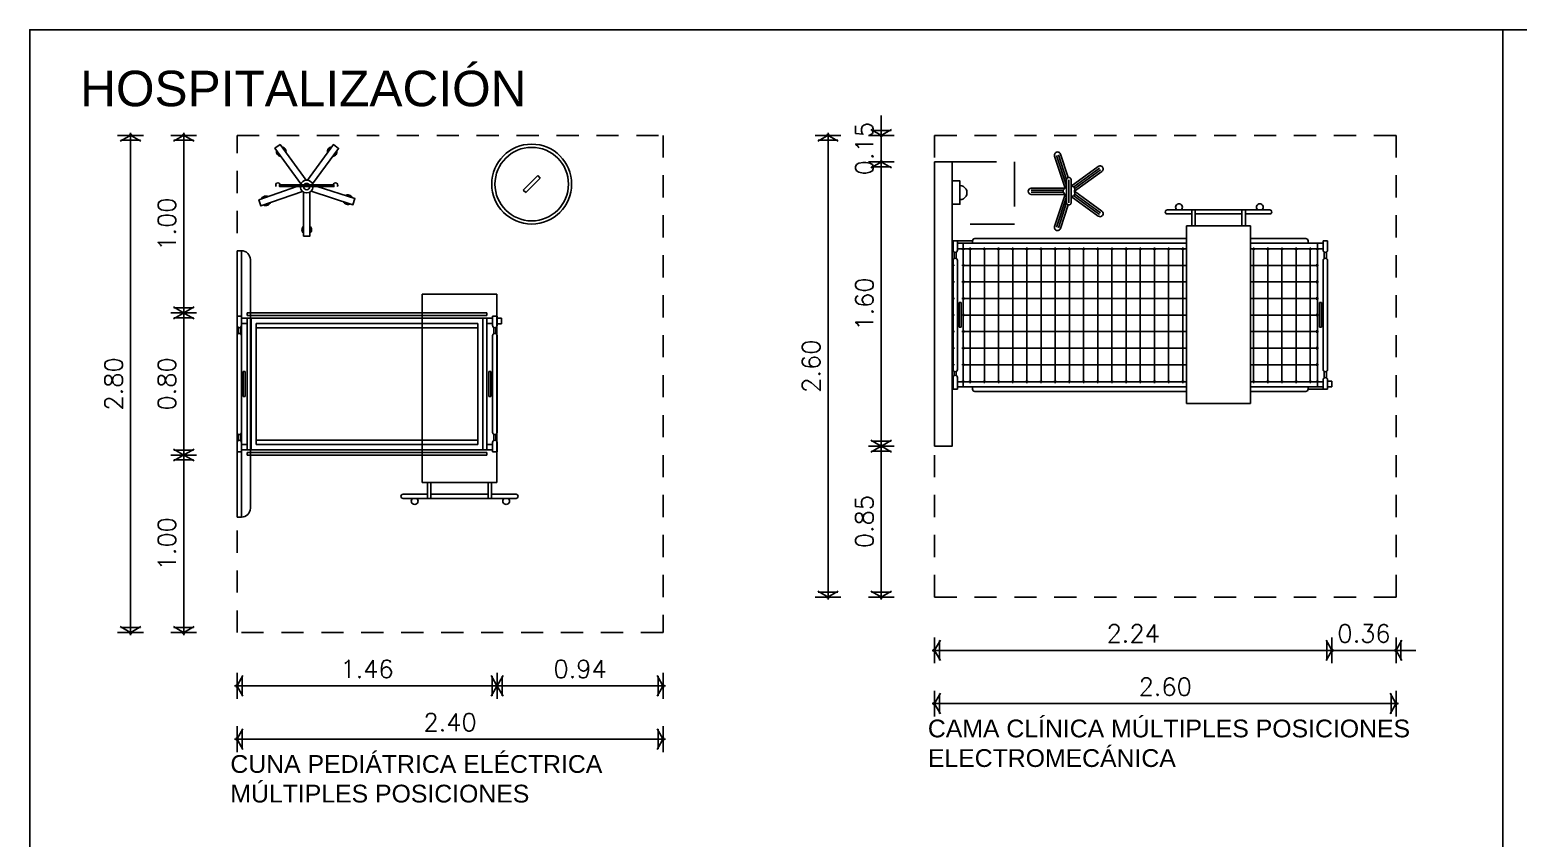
# Model space of a CAD drawing. Header units: millimetres. Extents: x 0 to 53.7, y -32.2 to -5.1.
# Drawn here: x 0 to 8.39, y -23.46 to -18.91 of the extents above; entities that cross this region are included whole.
import ezdxf

# ---------------------------------------------------------------- set-up
doc = ezdxf.new("R2010")
doc.units = ezdxf.units.MM
doc.header["$MEASUREMENT"] = 0
doc.linetypes.add('DASHED2', pattern=[0.375, 0.25, -0.125])
doc.linetypes.add('HIDDEN2', pattern=[0.1875, 0.125, -0.0625])
for name, color, linetype in [('Cot', 8, 'Continuous'), ('Mob', 8, 'Continuous'), ('Proy', 9, 'HIDDEN2'), ('Tex', 2, 'Continuous')]:
    doc.layers.add(name, color=color, linetype=linetype)
doc.styles.add('ARIAL', font='arial.ttf')
doc.styles.add('ROMANS', font='romans.shx')
doc.dimstyles.new('PAÑO', dxfattribs={"dimscale": 0.5, "dimtxt": 0.2, "dimasz": 0.1, "dimexe": 0.18, "dimexo": 0.0625, "dimgap": 0.09, "dimtad": 1, "dimzin": 0, "dimdsep": 46, "dimtxsty": 'ROMANS', "dimblk1": 'COTP', "dimblk2": 'COTP', "dimsah": 1, "dimcen": 0.09, "dimse1": 1, "dimse2": 1, "dimclrd": 256, "dimclrt": 2, "dimaunit": 1, "dimadec": 0, "dimazin": 0, "dimtfac": 1, "dimtix": 1, "dimtmove": 2, "dimatfit": 0, "dimldrblk": 'COTP', "dimfxl": 0.18, "dimtolj": 1, "dimtzin": 0, "dimarcsym": 0})

# ---------------------------------------------------------------- blocks, each defined once
blk = doc.blocks.new('11160260')
blk.add_lwpolyline([(-0.0656, 0), (-0.0656, -0.0434), (0.0656, -0.0434), (0.0656, 0)], close=True)
blk.add_arc((0, -0.0434), 0.0395, 180, 0)
blk = doc.blocks.new('cama hosp jul 2')
at = {"linetype": 'Continuous'}
for p, q in [((-0.4292, 2.1042), (-0.4292, 2.2142)), ((-0.4292, 2.2142), (-0.3762, 2.2142)), ((-0.4292, 2.1892), (-0.3762, 2.1892)), ((-0.4167, 2.2142), (-0.4167, 2.2392)), ((-0.4167, 2.2392), (-0.3847, 2.2392)), ((-0.4167, 1.7802), (-0.4167, 2.1892)), ((-0.3878, 1.7802), (-0.3878, 2.1892)), ((-0.3847, 2.2142), (-0.3847, 2.2392)), ((-0.3654, 2.2079), (-0.33, 2.2079)), ((-0.3654, 2.1954), (-0.33, 2.1954)), ((-0.3192, 2.2142), (0.2958, 2.2142)), ((-0.3192, 2.1892), (0.2958, 2.1892)), ((0.3066, 2.2079), (0.342, 2.2079)), ((0.3066, 2.1954), (0.342, 2.1954)), ((0.3528, 2.2142), (0.4058, 2.2142)), ((0.3528, 2.1892), (0.4058, 2.1892)), ((0.3613, 1.7802), (0.3613, 2.1892)), ((0.3933, 1.7802), (0.3933, 2.1892)), ((0.4058, 2.1892), (0.4058, 2.2142)), ((-0.4292, 2.1042), (-0.4167, 2.1042)), ((-0.4167, 2.1572), (0.3933, 2.1572)), ((-0.391, 2.1539), (-0.391, 2.1604)), ((-0.391, 2.1604), (-0.3816, 2.1604)), ((-0.391, 2.1539), (-0.3816, 2.1539)), ((-0.391, 2.114), (-0.391, 2.1205)), ((-0.391, 2.1205), (-0.3816, 2.1205)), ((-0.391, 2.1173), (0.3645, 2.1173)), ((-0.391, 2.114), (-0.3816, 2.114)), ((-0.3847, 2.1572), (0.3613, 2.1572)), ((-0.3816, 2.1539), (-0.3816, 2.1604)), ((-0.3816, 2.114), (-0.3816, 2.1205)), ((-0.2947, 2.1509), (-0.2947, 2.1604)), ((-0.2947, 2.1604), (-0.2882, 2.1604)), ((-0.2947, 2.1509), (-0.2882, 2.1509)), ((-0.2915, 1.7802), (-0.2915, 2.1604)), ((-0.2882, 2.1509), (-0.2882, 2.1604)), ((-0.2015, 2.1604), (-0.195, 2.1604)), ((-0.2015, 2.1509), (-0.2015, 2.1604)), ((-0.2015, 2.1509), (-0.195, 2.1509)), ((-0.1982, 1.7802), (-0.1982, 2.1604)), ((-0.195, 2.1509), (-0.195, 2.1604)), ((-0.1082, 2.1604), (-0.1017, 2.1604)), ((-0.1082, 2.1509), (-0.1082, 2.1604)), ((-0.1082, 2.1509), (-0.1017, 2.1509)), ((-0.105, 1.7802), (-0.105, 2.1604)), ((-0.1017, 2.1509), (-0.1017, 2.1604)), ((-0.0804, 2.18), (0.0596, 2.18)), ((-0.0804, 2.1685), (-0.0804, 2.18)), ((-0.0804, 2.1685), (0.0596, 2.1685)), ((-0.015, 2.1604), (-0.0085, 2.1604)), ((-0.015, 2.1509), (-0.015, 2.1604)), ((-0.015, 2.1509), (-0.0085, 2.1509)), ((-0.0117, 1.7802), (-0.0117, 2.1604)), ((-0.0085, 2.1509), (-0.0085, 2.1604)), ((0.0596, 2.1685), (0.0596, 2.18)), ((0.0783, 2.1604), (0.0848, 2.1604)), ((0.0783, 2.1509), (0.0783, 2.1604)), ((0.0783, 2.1509), (0.0848, 2.1509)), ((0.0815, 1.7802), (0.0815, 2.1604)), ((0.0848, 2.1509), (0.0848, 2.1604)), ((0.1715, 2.1604), (0.178, 2.1604)), ((0.1715, 2.1509), (0.1715, 2.1604)), ((0.1715, 2.1509), (0.178, 2.1509)), ((0.1748, 1.7802), (0.1748, 2.1604)), ((0.178, 2.1509), (0.178, 2.1604)), ((0.2648, 2.1604), (0.2713, 2.1604)), ((0.2648, 2.1509), (0.2648, 2.1604)), ((0.2648, 2.1509), (0.2713, 2.1509)), ((0.268, 1.7802), (0.268, 2.1604)), ((0.2713, 2.1509), (0.2713, 2.1604)), ((0.355, 2.1539), (0.355, 2.1604)), ((0.355, 2.1604), (0.3645, 2.1604)), ((0.355, 2.1539), (0.3645, 2.1539)), ((0.355, 2.1205), (0.3645, 2.1205)), ((0.355, 2.114), (0.355, 2.1205)), ((0.355, 2.114), (0.3645, 2.114)), ((0.3645, 2.1539), (0.3645, 2.1604)), ((0.3645, 2.114), (0.3645, 2.1205)), ((0.3933, 2.1042), (0.4058, 2.1042)), ((-0.4417, 1.7802), (-0.4417, 2.0917)), ((-0.391, 2.0342), (-0.391, 2.0407)), ((-0.391, 2.0407), (-0.3816, 2.0407)), ((-0.391, 2.0374), (0.3645, 2.0374)), ((-0.391, 2.0342), (-0.3816, 2.0342)), ((-0.3816, 2.0342), (-0.3816, 2.0407)), ((0.355, 2.0407), (0.3645, 2.0407)), ((0.355, 2.0342), (0.355, 2.0407)), ((0.355, 2.0342), (0.3645, 2.0342)), ((0.3645, 2.0342), (0.3645, 2.0407)), ((0.4183, 1.7802), (0.4183, 2.0917)), ((-0.391, 1.9543), (-0.391, 1.9608)), ((-0.391, 1.9608), (-0.3816, 1.9608)), ((-0.391, 1.9576), (0.3645, 1.9576)), ((-0.391, 1.9543), (-0.3816, 1.9543)), ((-0.3816, 1.9543), (-0.3816, 1.9608)), ((0.355, 1.9608), (0.3645, 1.9608)), ((0.355, 1.9543), (0.355, 1.9608)), ((0.355, 1.9543), (0.3645, 1.9543)), ((0.3645, 1.9543), (0.3645, 1.9608)), ((-0.391, 1.8745), (-0.391, 1.881)), ((-0.391, 1.881), (-0.3816, 1.881)), ((-0.391, 1.8777), (0.3645, 1.8777)), ((-0.391, 1.8745), (-0.3816, 1.8745)), ((-0.3816, 1.8745), (-0.3816, 1.881)), ((0.355, 1.881), (0.3645, 1.881)), ((0.355, 1.8745), (0.355, 1.881)), ((0.355, 1.8745), (0.3645, 1.8745)), ((0.3645, 1.8745), (0.3645, 1.881)), ((0.5574, 1.7512), (0.5574, 1.8887)), ((0.5804, 1.3117), (0.5804, 1.8887)), ((-0.5096, 1.4202), (-0.5096, 1.7802)), ((-0.5096, 1.7802), (0.4904, 1.7802)), ((-0.391, 1.7946), (-0.391, 1.8011)), ((-0.391, 1.8011), (-0.3816, 1.8011)), ((-0.391, 1.7979), (0.3645, 1.7979)), ((-0.391, 1.7946), (-0.3816, 1.7946)), ((-0.3816, 1.7946), (-0.3816, 1.8011)), ((0.355, 1.8011), (0.3645, 1.8011)), ((0.355, 1.7946), (0.355, 1.8011)), ((0.355, 1.7946), (0.3645, 1.7946)), ((0.3645, 1.7946), (0.3645, 1.8011)), ((0.4904, 1.4202), (0.4904, 1.7802)), ((0.4904, 1.7512), (0.5804, 1.7512)), ((0.4904, 1.7322), (0.5804, 1.7322)), ((0.5574, 1.4682), (0.5574, 1.7322)), ((0.4904, 1.4682), (0.5804, 1.4682)), ((0.4904, 1.4492), (0.5804, 1.4492)), ((0.5574, 1.3117), (0.5574, 1.4492)), ((-0.5096, 1.4202), (0.4904, 1.4202)), ((-0.4417, 0.2267), (-0.4417, 1.4202)), ((-0.4167, 0.1292), (-0.4167, 1.4202)), ((-0.391, 1.3954), (-0.391, 1.4019)), ((-0.391, 1.4019), (-0.3816, 1.4019)), ((-0.391, 1.3987), (0.3645, 1.3987)), ((-0.391, 1.3954), (-0.3816, 1.3954)), ((-0.3878, 0.1292), (-0.3878, 1.4202)), ((-0.3816, 1.3954), (-0.3816, 1.4019)), ((-0.2915, 0.1579), (-0.2915, 1.4202)), ((-0.1982, 0.1579), (-0.1982, 1.4202)), ((-0.105, 0.1579), (-0.105, 1.4202)), ((-0.0117, 0.1579), (-0.0117, 1.4202)), ((0.0815, 0.1579), (0.0815, 1.4202)), ((0.1748, 0.1579), (0.1748, 1.4202)), ((0.268, 0.1579), (0.268, 1.4202)), ((0.355, 1.4019), (0.3645, 1.4019)), ((0.355, 1.3954), (0.355, 1.4019)), ((0.355, 1.3954), (0.3645, 1.3954)), ((0.3613, 0.1292), (0.3613, 1.4202)), ((0.3645, 1.3954), (0.3645, 1.4019)), ((0.3933, 0.1292), (0.3933, 1.4202)), ((0.4183, 0.2267), (0.4183, 1.4202)), ((-0.391, 1.3156), (-0.391, 1.3221)), ((-0.391, 1.3221), (-0.3816, 1.3221)), ((-0.391, 1.3189), (0.3645, 1.3189)), ((-0.391, 1.3156), (-0.3816, 1.3156)), ((-0.3816, 1.3156), (-0.3816, 1.3221)), ((0.355, 1.3221), (0.3645, 1.3221)), ((0.355, 1.3156), (0.355, 1.3221)), ((0.355, 1.3156), (0.3645, 1.3156)), ((0.3645, 1.3156), (0.3645, 1.3221)), ((-0.391, 1.2358), (-0.391, 1.2423)), ((-0.391, 1.2423), (-0.3816, 1.2423)), ((-0.391, 1.239), (0.3645, 1.239)), ((-0.391, 1.2358), (-0.3816, 1.2358)), ((-0.3816, 1.2358), (-0.3816, 1.2423)), ((0.355, 1.2423), (0.3645, 1.2423)), ((0.355, 1.2358), (0.355, 1.2423)), ((0.355, 1.2358), (0.3645, 1.2358)), ((0.3645, 1.2358), (0.3645, 1.2423)), ((-0.391, 1.1559), (-0.391, 1.1624)), ((-0.391, 1.1624), (-0.3816, 1.1624)), ((-0.391, 1.1592), (0.3645, 1.1592)), ((-0.391, 1.1559), (-0.3816, 1.1559)), ((-0.3816, 1.1559), (-0.3816, 1.1624)), ((0.355, 1.1624), (0.3645, 1.1624)), ((0.355, 1.1559), (0.355, 1.1624)), ((0.355, 1.1559), (0.3645, 1.1559)), ((0.3645, 1.1559), (0.3645, 1.1624)), ((-0.391, 1.0826), (-0.3816, 1.0826)), ((-0.391, 1.0761), (-0.391, 1.0826)), ((-0.391, 1.0826), (-0.3816, 1.0826)), ((-0.391, 1.0793), (0.3645, 1.0793)), ((-0.391, 1.0761), (-0.3816, 1.0761)), ((-0.391, 1.0761), (-0.3816, 1.0761)), ((-0.3816, 1.0761), (-0.3816, 1.0826)), ((0.355, 1.0826), (0.3645, 1.0826)), ((0.355, 1.0761), (0.355, 1.0826)), ((0.355, 1.0761), (0.3645, 1.0761)), ((0.3645, 1.0761), (0.3645, 1.0826)), ((-0.391, 1.0027), (-0.3816, 1.0027)), ((-0.391, 0.9962), (-0.391, 1.0027)), ((-0.391, 1.0027), (-0.3816, 1.0027)), ((-0.391, 0.9995), (0.3645, 0.9995)), ((-0.391, 0.9962), (-0.3816, 0.9962)), ((-0.391, 0.9962), (-0.3816, 0.9962)), ((-0.391, 0.9229), (-0.3816, 0.9229)), ((-0.391, 0.9164), (-0.391, 0.9229)), ((-0.391, 0.9229), (-0.3816, 0.9229)), ((-0.3816, 0.9962), (-0.3816, 1.0027)), ((-0.3816, 0.9164), (-0.3816, 0.9229)), ((0.355, 1.0027), (0.3645, 1.0027)), ((0.355, 0.9962), (0.355, 1.0027)), ((0.355, 0.9962), (0.3645, 0.9962)), ((0.355, 0.9229), (0.3645, 0.9229)), ((0.355, 0.9164), (0.355, 0.9229)), ((0.3645, 0.9962), (0.3645, 1.0027)), ((0.3645, 0.9164), (0.3645, 0.9229)), ((-0.391, 0.9197), (0.3645, 0.9197)), ((-0.391, 0.9164), (-0.3816, 0.9164)), ((-0.391, 0.9164), (-0.3816, 0.9164)), ((-0.391, 0.8431), (-0.3816, 0.8431)), ((-0.391, 0.8366), (-0.391, 0.8431)), ((-0.391, 0.8431), (-0.3816, 0.8431)), ((-0.391, 0.8398), (0.3645, 0.8398)), ((-0.3816, 0.8366), (-0.3816, 0.8431)), ((0.355, 0.9164), (0.3645, 0.9164)), ((0.355, 0.8431), (0.3645, 0.8431)), ((0.355, 0.8366), (0.355, 0.8431)), ((0.3645, 0.8366), (0.3645, 0.8431)), ((-0.391, 0.8366), (-0.3816, 0.8366)), ((-0.391, 0.8366), (-0.3816, 0.8366)), ((-0.391, 0.7632), (-0.3816, 0.7632)), ((-0.391, 0.7567), (-0.391, 0.7632)), ((-0.391, 0.7632), (-0.3816, 0.7632)), ((-0.391, 0.76), (0.3645, 0.76)), ((-0.391, 0.7567), (-0.3816, 0.7567)), ((-0.391, 0.7567), (-0.3816, 0.7567)), ((-0.3816, 0.7567), (-0.3816, 0.7632)), ((0.355, 0.8366), (0.3645, 0.8366)), ((0.355, 0.7632), (0.3645, 0.7632)), ((0.355, 0.7567), (0.355, 0.7632)), ((0.355, 0.7567), (0.3645, 0.7567)), ((0.3645, 0.7567), (0.3645, 0.7632)), ((-0.391, 0.6834), (-0.3816, 0.6834)), ((-0.391, 0.6769), (-0.391, 0.6834)), ((-0.391, 0.6834), (-0.3816, 0.6834)), ((-0.391, 0.6801), (0.3645, 0.6801)), ((-0.391, 0.6769), (-0.3816, 0.6769)), ((-0.391, 0.6769), (-0.3816, 0.6769)), ((-0.3816, 0.6769), (-0.3816, 0.6834)), ((0.355, 0.6834), (0.3645, 0.6834)), ((0.355, 0.6769), (0.355, 0.6834)), ((0.355, 0.6769), (0.3645, 0.6769)), ((0.3645, 0.6769), (0.3645, 0.6834)), ((-0.391, 0.6035), (-0.3816, 0.6035)), ((-0.391, 0.597), (-0.391, 0.6035)), ((-0.391, 0.6035), (-0.3816, 0.6035)), ((-0.391, 0.6003), (0.3645, 0.6003)), ((-0.391, 0.597), (-0.3816, 0.597)), ((-0.391, 0.597), (-0.3816, 0.597)), ((-0.3816, 0.597), (-0.3816, 0.6035)), ((0.355, 0.6035), (0.3645, 0.6035)), ((0.355, 0.597), (0.355, 0.6035)), ((0.355, 0.597), (0.3645, 0.597)), ((0.3645, 0.597), (0.3645, 0.6035)), ((-0.391, 0.5237), (-0.3816, 0.5237)), ((-0.391, 0.5172), (-0.391, 0.5237)), ((-0.391, 0.5237), (-0.3816, 0.5237)), ((-0.391, 0.5205), (0.3645, 0.5205)), ((-0.391, 0.5172), (-0.3816, 0.5172)), ((-0.391, 0.5172), (-0.3816, 0.5172)), ((-0.3816, 0.5172), (-0.3816, 0.5237)), ((0.355, 0.5237), (0.3645, 0.5237)), ((0.355, 0.5172), (0.355, 0.5237)), ((0.355, 0.5172), (0.3645, 0.5172)), ((0.3645, 0.5172), (0.3645, 0.5237)), ((-0.391, 0.4439), (-0.3878, 0.4439)), ((-0.391, 0.4375), (-0.391, 0.4437)), ((-0.391, 0.4437), (-0.3816, 0.4437)), ((-0.391, 0.4406), (0.3645, 0.4406)), ((-0.391, 0.4375), (-0.3816, 0.4375)), ((-0.391, 0.4374), (-0.3878, 0.4374)), ((-0.3816, 0.4375), (-0.3816, 0.4437)), ((0.355, 0.4439), (0.3645, 0.4439)), ((0.355, 0.4374), (0.355, 0.4439)), ((0.355, 0.4374), (0.3645, 0.4374)), ((0.3645, 0.4374), (0.3645, 0.4439)), ((-0.391, 0.364), (-0.3878, 0.364)), ((-0.391, 0.3577), (-0.391, 0.3639)), ((-0.391, 0.3639), (-0.3816, 0.3639)), ((-0.391, 0.3608), (0.3645, 0.3608)), ((-0.391, 0.3577), (-0.3816, 0.3577)), ((-0.391, 0.3575), (-0.3878, 0.3575)), ((-0.3816, 0.3577), (-0.3816, 0.3639)), ((0.355, 0.364), (0.3645, 0.364)), ((0.355, 0.3575), (0.355, 0.364)), ((0.355, 0.3575), (0.3645, 0.3575)), ((0.3645, 0.3575), (0.3645, 0.364)), ((-0.391, 0.2842), (-0.3878, 0.2842)), ((-0.391, 0.2778), (-0.391, 0.2841)), ((-0.391, 0.2841), (-0.3816, 0.2841)), ((-0.391, 0.2809), (0.3645, 0.2809)), ((-0.391, 0.2778), (-0.3816, 0.2778)), ((-0.391, 0.2777), (-0.3878, 0.2777)), ((-0.3816, 0.2778), (-0.3816, 0.2841)), ((0.355, 0.2842), (0.3645, 0.2842)), ((0.355, 0.2777), (0.355, 0.2842)), ((0.355, 0.2777), (0.3645, 0.2777)), ((0.3645, 0.2777), (0.3645, 0.2842)), ((-0.4292, 0.2142), (-0.4167, 0.2142)), ((-0.391, 0.2042), (-0.3816, 0.2042)), ((-0.391, 0.198), (-0.391, 0.2042)), ((-0.391, 0.2011), (0.3645, 0.2011)), ((-0.391, 0.198), (-0.3816, 0.198)), ((-0.3816, 0.198), (-0.3816, 0.2042)), ((0.355, 0.2043), (0.3645, 0.2043)), ((0.355, 0.1978), (0.355, 0.2043)), ((0.355, 0.1978), (0.3645, 0.1978)), ((0.3645, 0.1978), (0.3645, 0.2043)), ((0.3933, 0.2142), (0.4058, 0.2142)), ((0.4058, 0.1042), (0.4058, 0.2142)), ((-0.4292, 0.1042), (-0.4292, 0.1292)), ((-0.4292, 0.1292), (-0.363, 0.1292)), ((-0.4292, 0.1042), (-0.363, 0.1042)), ((-0.4167, 0.1612), (0.3933, 0.1612)), ((-0.391, 0.1643), (-0.3816, 0.1643)), ((-0.391, 0.1581), (-0.391, 0.1643)), ((-0.391, 0.1581), (-0.3816, 0.1581)), ((-0.3816, 0.1581), (-0.3816, 0.1643)), ((-0.3521, 0.1229), (-0.33, 0.1229)), ((-0.3521, 0.1104), (-0.33, 0.1104)), ((-0.3192, 0.1292), (0.2958, 0.1292)), ((-0.3192, 0.1042), (0.2958, 0.1042)), ((-0.2947, 0.1674), (-0.2882, 0.1674)), ((-0.2947, 0.1579), (-0.2947, 0.1674)), ((-0.2947, 0.1579), (-0.2882, 0.1579)), ((-0.2947, 0.1), (-0.2947, 0.1095)), ((-0.2947, 0.1095), (-0.2882, 0.1095)), ((-0.2947, 0.1), (-0.2882, 0.1)), ((-0.2882, 0.1579), (-0.2882, 0.1674)), ((-0.2882, 0.1), (-0.2882, 0.1095)), ((-0.2015, 0.1674), (-0.195, 0.1674)), ((-0.2015, 0.1579), (-0.2015, 0.1674)), ((-0.2015, 0.1579), (-0.195, 0.1579)), ((-0.2015, 0.1095), (-0.195, 0.1095)), ((-0.2015, 0.1), (-0.2015, 0.1095)), ((-0.2015, 0.1), (-0.195, 0.1)), ((-0.195, 0.1579), (-0.195, 0.1674)), ((-0.195, 0.1), (-0.195, 0.1095)), ((-0.1082, 0.1674), (-0.1017, 0.1674)), ((-0.1082, 0.1579), (-0.1082, 0.1674)), ((-0.1082, 0.1579), (-0.1017, 0.1579)), ((-0.1082, 0.1), (-0.1082, 0.1095)), ((-0.1082, 0.1095), (-0.1017, 0.1095)), ((-0.1082, 0.1), (-0.1017, 0.1)), ((-0.1017, 0.1579), (-0.1017, 0.1674)), ((-0.1017, 0.1), (-0.1017, 0.1095)), ((-0.0804, 0.1501), (0.0596, 0.1501)), ((-0.0804, 0.1386), (-0.0804, 0.1501)), ((-0.0804, 0.1386), (0.0596, 0.1386)), ((-0.015, 0.1674), (-0.0085, 0.1674)), ((-0.015, 0.1579), (-0.015, 0.1674)), ((-0.015, 0.1579), (-0.0085, 0.1579)), ((-0.0085, 0.1095), (-0.015, 0.1095)), ((-0.015, 0.1), (-0.015, 0.1095)), ((-0.0085, 0.1), (-0.015, 0.1)), ((-0.0085, 0.1579), (-0.0085, 0.1674)), ((-0.0085, 0.1), (-0.0085, 0.1095)), ((0.0596, 0.1386), (0.0596, 0.1501)), ((0.0783, 0.1674), (0.0848, 0.1674)), ((0.0783, 0.1579), (0.0783, 0.1674)), ((0.0783, 0.1579), (0.0848, 0.1579)), ((0.0783, 0.1), (0.0783, 0.1095)), ((0.0848, 0.1095), (0.0783, 0.1095)), ((0.0848, 0.1), (0.0783, 0.1)), ((0.0848, 0.1579), (0.0848, 0.1674)), ((0.0848, 0.1), (0.0848, 0.1095)), ((0.1715, 0.1674), (0.178, 0.1674)), ((0.1715, 0.1579), (0.1715, 0.1674)), ((0.1715, 0.1579), (0.178, 0.1579)), ((0.1715, 0.1095), (0.178, 0.1095)), ((0.1715, 0.1), (0.1715, 0.1095)), ((0.1715, 0.1), (0.178, 0.1)), ((0.178, 0.1579), (0.178, 0.1674)), ((0.178, 0.1), (0.178, 0.1095)), ((0.2648, 0.1674), (0.2713, 0.1674)), ((0.2648, 0.1579), (0.2648, 0.1674)), ((0.2648, 0.1579), (0.2713, 0.1579)), ((0.2648, 0.1095), (0.2713, 0.1095)), ((0.2648, 0.1), (0.2648, 0.1095)), ((0.2648, 0.1), (0.2713, 0.1)), ((0.2713, 0.1579), (0.2713, 0.1674)), ((0.2713, 0.1), (0.2713, 0.1095)), ((0.3066, 0.1229), (0.342, 0.1229)), ((0.3066, 0.1104), (0.342, 0.1104)), ((0.3528, 0.1292), (0.4058, 0.1292)), ((0.3528, 0.1042), (0.4058, 0.1042)), ((0.355, 0.1644), (0.355, 0.1579)), ((0.355, 0.1644), (0.3645, 0.1644)), ((0.355, 0.1579), (0.3645, 0.1579)), ((0.3645, 0.1579), (0.3645, 0.1644))]:
    blk.add_line(p, q, dxfattribs=at)
at = {"linetype": 'DASHED2'}
for p, q in [((0.5547, 0.9294), (0.6601, 0.7843)), ((0.5636, 0.9358), (0.669, 0.7908)), ((0.8065, 0.936), (0.7011, 0.7909)), ((0.8154, 0.9295), (0.71, 0.7845)), ((0.4798, 0.6984), (0.6216, 0.7444)), ((0.4832, 0.6879), (0.6536, 0.7433)), ((0.6797, 0.5452), (0.6797, 0.7245)), ((0.6907, 0.5452), (0.6907, 0.7245)), ((0.8871, 0.6881), (0.7166, 0.7435)), ((0.8905, 0.6985), (0.7493, 0.7444))]:
    blk.add_line(p, q, dxfattribs=at)
blk.add_line((0.7499, 0.7568), (0.6203, 0.7568))
at = {"linetype": 'Continuous'}
for points in [[(0.6562, 0.7692), (0.545, 0.9223, -1), (0.5733, 0.9429), (0.685, 0.7892), (0.7968, 0.943, -1), (0.8251, 0.9224), (0.7138, 0.7692)], [(0.7617, 0.753), (0.8942, 0.71, -1), (0.8834, 0.6767), (0.7027, 0.7354), (0.7027, 0.5452, -1), (0.6677, 0.5452), (0.6677, 0.7352), (0.4869, 0.6765, -1), (0.4761, 0.7098), (0.6086, 0.7528)]]:
    blk.add_lwpolyline(points, format="xyb", dxfattribs=at)
at = {"linetype": 'DASHED2'}
blk.add_lwpolyline([(0.7499, 0.7444, 1), (0.7499, 0.7692), (0.6203, 0.7692, 1), (0.6203, 0.7444)], format="xyb", close=True, dxfattribs=at)
for points in [[(0.6569, 0.7692), (0.6601, 0.7843), (0.669, 0.7908), (0.685, 0.7892), (0.7011, 0.7909), (0.71, 0.7845), (0.7134, 0.7687)], [(0.7169, 0.7444), (0.7166, 0.7435), (0.7027, 0.7354), (0.6907, 0.7245), (0.6797, 0.7245), (0.6677, 0.7352), (0.6536, 0.7433), (0.6533, 0.7444)]]:
    blk.add_lwpolyline(points)
blk.add_lwpolyline([(0.5, 0.1), (0.85, 0.1), (0.85, 0.45), (0.5, 0.45)], close=True, dxfattribs=at)
at = {"linetype": 'Continuous'}
blk.add_lwpolyline([(-0.75, 0), (0.85, 0), (0.85, 0.1), (-0.75, 0.1)], close=True, dxfattribs=at)
for centre, radius, start, end in [((-0.3762, 2.2017), 0.0125, 270, 90), ((-0.3192, 2.2017), 0.0125, 90, 270), ((0.2958, 2.2017), 0.0125, 270, 90), ((0.3528, 2.2017), 0.0125, 90, 270), ((-0.4292, 2.0917), 0.0125, 90, 180), ((0.4058, 2.0917), 0.0125, 0, 90), ((0.5689, 1.8887), 0.0115, 0, 180), ((0.5956, 1.8329), 0.019, 216.4357, 143.5643), ((0.5956, 1.3775), 0.019, 216.4357, 143.5643), ((0.5689, 1.3117), 0.0115, 180, 360), ((-0.4292, 0.2267), 0.0125, 180, 270), ((0.4058, 0.2267), 0.0125, 270, 0), ((-0.363, 0.1167), 0.0125, 270, 90), ((-0.3192, 0.1167), 0.0125, 90, 270), ((0.2958, 0.1167), 0.0125, 270, 90), ((0.3528, 0.1167), 0.0125, 90, 270)]:
    blk.add_arc(centre, radius, start, end, dxfattribs=at)
at = {"extrusion": (0, 0, -1), "zscale": -1, "rotation": 180}
blk.add_blockref('11160260', (-0.6773, 0.1), dxfattribs=at)
blk = doc.blocks.new('COTP')
at = {"color": 0}
for p, q in [((-2.24, 0), (0.28, 0)), ((0, -1.45), (0, 1.45))]:
    blk.add_line(p, q, dxfattribs=at)
at = {"color": 2}
for p, q in [((0.1, -0.17), (-0.67, 1.16)), ((0.1, 0.17), (-0.67, -1.16)), ((-0.56, -1.11), (-0.56, 1.11))]:
    blk.add_line(p, q, dxfattribs=at)
blk = doc.blocks.new('*D38')
at = {"layer": 'Cot', "lineweight": -2, "transparency": 16777216}
blk.add_line((5.1473, -22.4061), (7.2865, -22.4061), dxfattribs=at)
at = {"layer": 'Defpoints', "color": 0, "transparency": 16777216}
for p in [(5.0973, -20.4561), (7.3365, -20.9068), (7.3365, -22.4061)]:
    blk.add_point(p, dxfattribs=at)
at = {"layer": 'Cot', "lineweight": -2, "transparency": 16777216, "xscale": 0.05, "yscale": 0.05, "zscale": 0.05, "rotation": 180}
blk.add_blockref('COTP', (5.0973, -22.4061), dxfattribs=at)
at = {"layer": 'Cot', "lineweight": -2, "transparency": 16777216, "xscale": 0.05, "yscale": 0.05, "zscale": 0.05}
blk.add_blockref('COTP', (7.3365, -22.4061), dxfattribs=at)
at = {"layer": 'Cot', "color": 2, "transparency": 16777216, "insert": (6.2169, -22.3111), "char_height": 0.1, "attachment_point": 5, "style": 'ROMANS'}
blk.add_mtext('\\A1;2.24', dxfattribs=at)
blk = doc.blocks.new('*D39')
at = {"layer": 'Cot', "lineweight": -2, "transparency": 16777216}
for p, q in [((7.2865, -22.4061), (7.2365, -22.4061)), ((7.3365, -22.4061), (7.6973, -22.4061)), ((7.7473, -22.4061), (7.7973, -22.4061))]:
    blk.add_line(p, q, dxfattribs=at)
at = {"layer": 'Defpoints', "color": 0, "transparency": 16777216}
for p in [(7.3365, -20.9068), (7.6973, -22.1061), (7.6973, -22.4061)]:
    blk.add_point(p, dxfattribs=at)
at = {"layer": 'Cot', "lineweight": -2, "transparency": 16777216, "xscale": 0.05, "yscale": 0.05, "zscale": 0.05}
blk.add_blockref('COTP', (7.3365, -22.4061), dxfattribs=at)
at = {"layer": 'Cot', "lineweight": -2, "transparency": 16777216, "xscale": 0.05, "yscale": 0.05, "zscale": 0.05, "rotation": 180}
blk.add_blockref('COTP', (7.6973, -22.4061), dxfattribs=at)
at = {"layer": 'Cot', "color": 2, "transparency": 16777216, "insert": (7.5169, -22.3111), "char_height": 0.1, "attachment_point": 5, "style": 'ROMANS'}
blk.add_mtext('\\A1;0.36', dxfattribs=at)
blk = doc.blocks.new('*D40')
at = {"layer": 'Cot', "lineweight": -2, "transparency": 16777216}
blk.add_line((7.6473, -22.7061), (5.1473, -22.7061), dxfattribs=at)
at = {"layer": 'Defpoints', "color": 0, "transparency": 16777216}
for p in [(5.0973, -22.1061), (7.6973, -22.1061), (5.0973, -22.7061)]:
    blk.add_point(p, dxfattribs=at)
at = {"layer": 'Cot', "lineweight": -2, "transparency": 16777216, "xscale": 0.05, "yscale": 0.05, "zscale": 0.05, "rotation": 180}
blk.add_blockref('COTP', (5.0973, -22.7061), dxfattribs=at)
at = {"layer": 'Cot', "lineweight": -2, "transparency": 16777216, "xscale": 0.05, "yscale": 0.05, "zscale": 0.05}
blk.add_blockref('COTP', (7.6973, -22.7061), dxfattribs=at)
at = {"layer": 'Cot', "color": 2, "transparency": 16777216, "insert": (6.3973, -22.6111), "char_height": 0.1, "attachment_point": 5, "style": 'ROMANS'}
blk.add_mtext('\\A1;2.60', dxfattribs=at)
blk = doc.blocks.new('*D41')
at = {"layer": 'Cot', "lineweight": -2, "transparency": 16777216}
for p, q in [((4.7973, -19.4561), (4.7973, -19.4061)), ((4.7973, -19.5061), (4.7973, -19.6561)), ((4.7973, -19.7061), (4.7973, -19.7561))]:
    blk.add_line(p, q, dxfattribs=at)
at = {"layer": 'Defpoints', "color": 0, "transparency": 16777216}
for p in [(5.0973, -19.5061), (4.7973, -19.6561), (5.0973, -19.6561)]:
    blk.add_point(p, dxfattribs=at)
at = {"layer": 'Cot', "lineweight": -2, "transparency": 16777216, "xscale": 0.05, "yscale": 0.05, "zscale": 0.05}
for p, rotation in [((4.7973, -19.5061), 270), ((4.7973, -19.6561), 90)]:
    blk.add_blockref('COTP', p, dxfattribs=dict(at, rotation=rotation))
at = {"layer": 'Cot', "color": 2, "transparency": 16777216, "insert": (4.7023, -19.5811), "char_height": 0.1, "attachment_point": 5, "rotation": 90, "style": 'ROMANS'}
blk.add_mtext('\\A1;0.15', dxfattribs=at)
blk = doc.blocks.new('*D42')
at = {"layer": 'Cot', "lineweight": -2, "transparency": 16777216}
blk.add_line((4.7973, -19.7061), (4.7973, -21.2061), dxfattribs=at)
at = {"layer": 'Defpoints', "color": 0, "transparency": 16777216}
for p in [(5.0973, -19.6561), (4.7973, -21.2561), (5.1473, -21.2561)]:
    blk.add_point(p, dxfattribs=at)
at = {"layer": 'Cot', "lineweight": -2, "transparency": 16777216, "xscale": 0.05, "yscale": 0.05, "zscale": 0.05}
for p, rotation in [((4.7973, -19.6561), 90), ((4.7973, -21.2561), 270)]:
    blk.add_blockref('COTP', p, dxfattribs=dict(at, rotation=rotation))
at = {"layer": 'Cot', "color": 2, "transparency": 16777216, "insert": (4.7023, -20.4561), "char_height": 0.1, "attachment_point": 5, "rotation": 90, "style": 'ROMANS'}
blk.add_mtext('\\A1;1.60', dxfattribs=at)
blk = doc.blocks.new('*D43')
at = {"layer": 'Cot', "lineweight": -2, "transparency": 16777216}
blk.add_line((4.7973, -21.3061), (4.7973, -22.0561), dxfattribs=at)
at = {"layer": 'Defpoints', "color": 0, "transparency": 16777216}
for p in [(5.1473, -21.2561), (4.7973, -22.1061), (5.0973, -22.1061)]:
    blk.add_point(p, dxfattribs=at)
at = {"layer": 'Cot', "lineweight": -2, "transparency": 16777216, "xscale": 0.05, "yscale": 0.05, "zscale": 0.05}
for p, rotation in [((4.7973, -21.2561), 90), ((4.7973, -22.1061), 270)]:
    blk.add_blockref('COTP', p, dxfattribs=dict(at, rotation=rotation))
at = {"layer": 'Cot', "color": 2, "transparency": 16777216, "insert": (4.7023, -21.6811), "char_height": 0.1, "attachment_point": 5, "rotation": 90, "style": 'ROMANS'}
blk.add_mtext('\\A1;0.85', dxfattribs=at)
blk = doc.blocks.new('*D44')
at = {"layer": 'Cot', "lineweight": -2, "transparency": 16777216}
blk.add_line((4.4973, -22.0561), (4.4973, -19.5561), dxfattribs=at)
at = {"layer": 'Defpoints', "color": 0, "transparency": 16777216}
for p in [(4.4973, -19.5061), (5.0973, -19.5061), (5.0973, -22.1061)]:
    blk.add_point(p, dxfattribs=at)
at = {"layer": 'Cot', "lineweight": -2, "transparency": 16777216, "xscale": 0.05, "yscale": 0.05, "zscale": 0.05}
for p, rotation in [((4.4973, -19.5061), 90), ((4.4973, -22.1061), 270)]:
    blk.add_blockref('COTP', p, dxfattribs=dict(at, rotation=rotation))
at = {"layer": 'Cot', "color": 2, "transparency": 16777216, "insert": (4.4023, -20.8061), "char_height": 0.1, "attachment_point": 5, "rotation": 90, "style": 'ROMANS'}
blk.add_mtext('\\A1;2.60', dxfattribs=at)
blk = doc.blocks.new('A$C589A3E51')
at = {"linetype": 'Continuous'}
for p, q in [((0.12, 1.1843, 0), (0.12, 0.1243, 0)), ((0.12, 1.1843, 0), (0.54, 1.1843, 0)), ((0.54, 1.1843, 0), (0.54, 0.1243, 0)), ((0.12, 0.1243, 0), (0.54, 0.1243, 0)), ((0.149, 0.1243, 0), (0.149, 0.0343, 0)), ((0.168, 0.1243, 0), (0.168, 0.0343, 0)), ((0.492, 0.1243, 0), (0.492, 0.0343, 0)), ((0.511, 0.1243, 0), (0.511, 0.0343, 0)), ((0.0115, 0.0573, 0), (0.149, 0.0573, 0)), ((0.0115, 0.0343, 0), (0.6485, 0.0343, 0)), ((0.168, 0.0573, 0), (0.492, 0.0573, 0)), ((0.511, 0.0573, 0), (0.6485, 0.0573, 0))]:
    blk.add_line(p, q, dxfattribs=at)
for centre, radius, start, end in [((0.0115, 0.0458, 0), 0.0115, 90, 270), ((0.0773, 0.019, 0), 0.019, 126.4357, 53.5643), ((0.5927, 0.019, 0), 0.019, 126.4357, 53.5643), ((0.6485, 0.0458, 0), 0.0115, 270, 90)]:
    blk.add_arc(centre, radius, start, end, dxfattribs=at)
blk = doc.blocks.new('MM-CHOSPP-HT-CC 31300')
at = {"linetype": 'Continuous'}
for p, q in [((0.2725, 0), (-0.2725, 0)), ((0.3825, 0), (0.3295, 0)), ((0.3825, -0.025), (0.3825, 0)), ((-0.4, -0.057), (-0.385, -0.057)), ((-0.4, -1.407), (-0.4, -0.057)), ((-0.385, -1.407), (-0.385, -0.057)), ((-0.3295, 0), (-0.3825, 0)), ((-0.3825, -0.025), (-0.3825, 0)), ((-0.3295, -0.025), (-0.3825, -0.025)), ((-0.37, -0.434), (-0.37, -0.025)), ((-0.37, -0.057), (0.37, -0.057)), ((-0.37, -1.407), (-0.37, -0.057)), ((-0.37, -0.08), (0.37, -0.08)), ((-0.2833, -0.0063), (-0.3187, -0.0063)), ((-0.2833, -0.0188), (-0.3187, -0.0188)), ((0.2725, -0.025), (-0.2725, -0.025)), ((0.07, -0.0342), (-0.07, -0.0342)), ((-0.07, -0.0457), (-0.07, -0.0342)), ((0.07, -0.0457), (-0.07, -0.0457)), ((0.07, -0.0457), (0.07, -0.0342)), ((0.3187, -0.0063), (0.2833, -0.0063)), ((0.3187, -0.0188), (0.2833, -0.0188)), ((0.3825, -0.025), (0.3295, -0.025)), ((0.37, -0.434), (0.37, -0.025)), ((0.37, -1.407), (0.37, -0.057)), ((0.385, -0.057), (0.4, -0.057)), ((0.385, -1.407), (0.385, -0.057)), ((0.4, -1.407), (0.4, -0.057)), ((-0.34, -0.107), (0.34, -0.107)), ((-0.34, -1.357), (-0.34, -0.107)), ((-0.317, -1.357), (-0.317, -0.107)), ((0.317, -1.357), (0.317, -0.107)), ((0.34, -1.357), (0.34, -0.107)), ((-0.37, -1.03), (-0.37, -1.44)), ((0.37, -1.03), (0.37, -1.44)), ((-0.4, -1.407), (-0.385, -1.407)), ((-0.37, -1.384), (0.37, -1.384)), ((-0.37, -1.407), (0.37, -1.407)), ((-0.34, -1.357), (0.34, -1.357)), ((0.07, -1.4193), (-0.07, -1.4193)), ((-0.07, -1.4193), (-0.07, -1.4308)), ((0.07, -1.4193), (0.07, -1.4308)), ((0.385, -1.407), (0.4, -1.407)), ((-0.3295, -1.44), (-0.3825, -1.44)), ((-0.3825, -1.44), (-0.3825, -1.465)), ((-0.3295, -1.465), (-0.3825, -1.465)), ((-0.2833, -1.4463), (-0.3187, -1.4463)), ((-0.2833, -1.4588), (-0.3187, -1.4588)), ((0.2725, -1.44), (-0.2725, -1.44)), ((0.2725, -1.465), (-0.2725, -1.465)), ((0.07, -1.4308), (-0.07, -1.4308)), ((0.3187, -1.4463), (0.2833, -1.4463)), ((0.3187, -1.4588), (0.2833, -1.4588)), ((0.3825, -1.44), (0.3295, -1.44)), ((0.3825, -1.465), (0.3295, -1.465)), ((0.338, -1.465), (0.338, -1.49)), ((0.37, -1.49), (0.338, -1.49)), ((0.37, -1.465), (0.37, -1.49)), ((0.3825, -1.44), (0.3825, -1.465))]:
    blk.add_line(p, q, dxfattribs=at)
for p, q in [((-0.34, -0.057), (-0.34, -0.025)), ((0.34, -0.057), (0.34, -0.025)), ((-0.34, -1.407), (-0.34, -1.44)), ((0.34, -1.407), (0.34, -1.44))]:
    blk.add_line(p, q)
for centre, start, end in [((0.2725, -0.0125), 270, 90), ((0.3295, -0.0125), 90, 270), ((-0.3295, -0.0125), 270, 90), ((-0.2725, -0.0125), 90, 270), ((-0.3295, -1.4525), 270, 90), ((-0.2725, -1.4525), 90, 270), ((0.2725, -1.4525), 270, 90), ((0.3295, -1.4525), 90, 270)]:
    blk.add_arc(centre, 0.0125, start, end, dxfattribs=at)
blk = doc.blocks.new('CONSOLA DRAGER')
for p, q in [((-0.7726, 0), (0.7274, 0)), ((-0.7726, 0), (-0.7726, -0.025)), ((-0.7726, 0), (0.7274, 0)), ((-0.7726, 0), (-0.7726, -0.025)), ((0.7274, 0), (0.7274, -0.025)), ((0.7274, 0), (0.7274, -0.025)), ((-0.7726, -0.025), (0.7274, -0.025)), ((-0.7726, -0.025), (0.7274, -0.025)), ((-0.7226, -0.075), (0.6774, -0.075)), ((-0.7226, -0.075), (0.6774, -0.075))]:
    blk.add_line(p, q)
for centre, start, end in [((-0.7226, -0.025), 180, 270), ((-0.7226, -0.025), 180, 270), ((0.6774, -0.025), 270, 0), ((0.6774, -0.025), 270, 0)]:
    blk.add_arc(centre, 0.05, start, end)
blk = doc.blocks.new('BOTE DESECHOS')
for p, q in [((0.0141, 0.0141), (0, 0)), ((0, 0), (0.0822, -0.0822)), ((0.0963, -0.068), (0.0141, 0.0141)), ((0.0822, -0.0822), (0.0963, -0.068))]:
    blk.add_line(p, q)
for radius in [0.225, 0.207]:
    blk.add_circle((0.0482, -0.034), radius)
blk = doc.blocks.new('39070055')
blk.add_line((0.1529, 0), (-0.153, 0))
for points in [[(-0.0329, 0.0146), (-0.179, 0.2152), (-0.1498, 0.2364), (-0.0038, 0.0358)], [(0.0038, 0.0358), (0.1501, 0.2362), (0.1792, 0.215), (0.033, 0.0146)], [(-0.0235, -0.0273), (-0.2578, -0.1091), (-0.2696, -0.0751), (-0.0547, 0)], [(0.0593, 0), (0.2716, -0.0677), (0.2606, -0.1021), (0.0243, -0.0267)], [(0.018, -0.0312), (0.0182, -0.2793), (-0.0179, -0.2793), (-0.018, -0.0312)]]:
    blk.add_lwpolyline(points)
blk.add_lwpolyline([(-0.1712, 0, -2.414214), (-0.1532, 0), (-0.1532, 0.009), (0.1532, 0.009), (0.1532, 0, -2.414214), (0.1712, 0)], format="xyb")
for centre, radius, start, end in [((-0.1432, 0.1967), 0.027, 167.86476, 264.24413), ((-0.1432, 0.1967), 0.027, 347.86476, 84.24413), ((0.1434, 0.1965), 0.027, 95.68364, 192.06301), ((0.1434, 0.1965), 0.027, 275.68364, 12.06301), ((0, 0), 0.036, 14.47751, 165.52249), ((0, 0), 0.018, 180, 0), ((0, 0), 0.018, 30, 150), ((-0.2297, -0.0802), 0.027, 61.05949, 157.43886), ((0, 0), 0.036, 180, 0), ((0.2318, -0.0739), 0.027, 24.11859, 120.49796), ((-0.2297, -0.0802), 0.027, 241.05949, 337.43886), ((0.2318, -0.0739), 0.027, 204.11859, 300.49796), ((0.0001, -0.2433), 0.027, 131.84183, 228.2212), ((0.0001, -0.2433), 0.027, 311.84183, 48.2212)]:
    blk.add_arc(centre, radius, start, end)
blk = doc.blocks.new('*D50')
at = {"layer": 'Cot', "lineweight": -2, "transparency": 16777216}
blk.add_line((0.8677, -19.5561), (0.8677, -20.4561), dxfattribs=at)
at = {"layer": 'Defpoints', "color": 0, "transparency": 16777216}
for p in [(1.1677, -19.5061), (0.8677, -20.5061), (1.2247, -20.5061)]:
    blk.add_point(p, dxfattribs=at)
at = {"layer": 'Cot', "lineweight": -2, "transparency": 16777216, "xscale": 0.05, "yscale": 0.05, "zscale": 0.05}
for p, rotation in [((0.8677, -19.5061), 90), ((0.8677, -20.5061), 270)]:
    blk.add_blockref('COTP', p, dxfattribs=dict(at, rotation=rotation))
at = {"layer": 'Cot', "color": 2, "transparency": 16777216, "insert": (0.7727, -20.0061), "char_height": 0.1, "attachment_point": 5, "rotation": 90, "style": 'ROMANS'}
blk.add_mtext('\\A1;1.00', dxfattribs=at)
blk = doc.blocks.new('*D51')
at = {"layer": 'Cot', "lineweight": -2, "transparency": 16777216}
blk.add_line((0.8677, -20.5561), (0.8677, -21.2561), dxfattribs=at)
at = {"layer": 'Defpoints', "color": 0, "transparency": 16777216}
for p in [(1.2247, -20.5061), (0.8677, -21.3061), (1.2427, -21.3061, 0)]:
    blk.add_point(p, dxfattribs=at)
at = {"layer": 'Cot', "lineweight": -2, "transparency": 16777216, "xscale": 0.05, "yscale": 0.05, "zscale": 0.05}
for p, rotation in [((0.8677, -20.5061), 90), ((0.8677, -21.3061), 270)]:
    blk.add_blockref('COTP', p, dxfattribs=dict(at, rotation=rotation))
at = {"layer": 'Cot', "color": 2, "transparency": 16777216, "insert": (0.7727, -20.9061), "char_height": 0.1, "attachment_point": 5, "rotation": 90, "style": 'ROMANS'}
blk.add_mtext('\\A1;0.80', dxfattribs=at)
blk = doc.blocks.new('*D52')
at = {"layer": 'Cot', "lineweight": -2, "transparency": 16777216}
blk.add_line((0.8677, -21.3561), (0.8677, -22.2561), dxfattribs=at)
at = {"layer": 'Defpoints', "color": 0, "transparency": 16777216}
for p in [(1.2427, -21.3061, 0), (0.8677, -22.3061), (1.1677, -22.3061)]:
    blk.add_point(p, dxfattribs=at)
at = {"layer": 'Cot', "lineweight": -2, "transparency": 16777216, "xscale": 0.05, "yscale": 0.05, "zscale": 0.05}
for p, rotation in [((0.8677, -21.3061), 90), ((0.8677, -22.3061), 270)]:
    blk.add_blockref('COTP', p, dxfattribs=dict(at, rotation=rotation))
at = {"layer": 'Cot', "color": 2, "transparency": 16777216, "insert": (0.7727, -21.8061), "char_height": 0.1, "attachment_point": 5, "rotation": 90, "style": 'ROMANS'}
blk.add_mtext('\\A1;1.00', dxfattribs=at)
blk = doc.blocks.new('*D53')
at = {"layer": 'Cot', "lineweight": -2, "transparency": 16777216}
blk.add_line((0.5677, -22.2561), (0.5677, -19.5561), dxfattribs=at)
at = {"layer": 'Defpoints', "color": 0, "transparency": 16777216}
for p in [(0.5677, -19.5061), (1.1677, -19.5061), (1.1677, -22.3061)]:
    blk.add_point(p, dxfattribs=at)
at = {"layer": 'Cot', "lineweight": -2, "transparency": 16777216, "xscale": 0.05, "yscale": 0.05, "zscale": 0.05}
for p, rotation in [((0.5677, -19.5061), 90), ((0.5677, -22.3061), 270)]:
    blk.add_blockref('COTP', p, dxfattribs=dict(at, rotation=rotation))
at = {"layer": 'Cot', "color": 2, "transparency": 16777216, "insert": (0.4727, -20.9061), "char_height": 0.1, "attachment_point": 5, "rotation": 90, "style": 'ROMANS'}
blk.add_mtext('\\A1;2.80', dxfattribs=at)
blk = doc.blocks.new('*D54')
at = {"layer": 'Cot', "lineweight": -2, "transparency": 16777216}
blk.add_line((1.2177, -22.6061), (2.5827, -22.6061), dxfattribs=at)
at = {"layer": 'Defpoints', "color": 0, "transparency": 16777216}
for p in [(2.6327, -21.2621), (1.1677, -22.3061), (2.6327, -22.6061)]:
    blk.add_point(p, dxfattribs=at)
at = {"layer": 'Cot', "lineweight": -2, "transparency": 16777216, "xscale": 0.05, "yscale": 0.05, "zscale": 0.05, "rotation": 180}
blk.add_blockref('COTP', (1.1677, -22.6061), dxfattribs=at)
at = {"layer": 'Cot', "lineweight": -2, "transparency": 16777216, "xscale": 0.05, "yscale": 0.05, "zscale": 0.05}
blk.add_blockref('COTP', (2.6327, -22.6061), dxfattribs=at)
at = {"layer": 'Cot', "color": 2, "transparency": 16777216, "insert": (1.9002, -22.5111), "char_height": 0.1, "attachment_point": 5, "style": 'ROMANS'}
blk.add_mtext('\\A1;1.46', dxfattribs=at)
blk = doc.blocks.new('*D55')
at = {"layer": 'Cot', "lineweight": -2, "transparency": 16777216}
blk.add_line((2.6827, -22.6061), (3.5177, -22.6061), dxfattribs=at)
at = {"layer": 'Defpoints', "color": 0, "transparency": 16777216}
for p in [(2.6327, -21.2621), (3.5677, -22.3061), (3.5677, -22.6061)]:
    blk.add_point(p, dxfattribs=at)
at = {"layer": 'Cot', "lineweight": -2, "transparency": 16777216, "xscale": 0.05, "yscale": 0.05, "zscale": 0.05, "rotation": 180}
blk.add_blockref('COTP', (2.6327, -22.6061), dxfattribs=at)
at = {"layer": 'Cot', "lineweight": -2, "transparency": 16777216, "xscale": 0.05, "yscale": 0.05, "zscale": 0.05}
blk.add_blockref('COTP', (3.5677, -22.6061), dxfattribs=at)
at = {"layer": 'Cot', "color": 2, "transparency": 16777216, "insert": (3.1002, -22.5111), "char_height": 0.1, "attachment_point": 5, "style": 'ROMANS'}
blk.add_mtext('\\A1;0.94', dxfattribs=at)
blk = doc.blocks.new('*D56')
at = {"layer": 'Cot', "lineweight": -2, "transparency": 16777216}
blk.add_line((1.2177, -22.9061), (3.5177, -22.9061), dxfattribs=at)
at = {"layer": 'Defpoints', "color": 0, "transparency": 16777216}
for p in [(1.1677, -22.3061), (3.5677, -22.3061), (3.5677, -22.9061)]:
    blk.add_point(p, dxfattribs=at)
at = {"layer": 'Cot', "lineweight": -2, "transparency": 16777216, "xscale": 0.05, "yscale": 0.05, "zscale": 0.05, "rotation": 180}
blk.add_blockref('COTP', (1.1677, -22.9061), dxfattribs=at)
at = {"layer": 'Cot', "lineweight": -2, "transparency": 16777216, "xscale": 0.05, "yscale": 0.05, "zscale": 0.05}
blk.add_blockref('COTP', (3.5677, -22.9061), dxfattribs=at)
at = {"layer": 'Cot', "color": 2, "transparency": 16777216, "insert": (2.3677, -22.8111), "char_height": 0.1, "attachment_point": 5, "style": 'ROMANS'}
blk.add_mtext('\\A1;2.40', dxfattribs=at)

msp = doc.modelspace()

# ---------------------------------------------------------------- linework, layer by layer
at = {"layer": 'Proy'}
for points in [[(1.1677, -19.5061), (3.5677, -19.5061), (3.5677, -22.3061), (1.1677, -22.3061)], [(5.0973, -19.5061), (5.0973, -22.1061), (7.6973, -22.1061), (7.6973, -19.5061)]]:
    msp.add_lwpolyline(points, close=True, dxfattribs=at)
at = {"layer": 'Tex'}
for points in [[(8.3, -28.1617), (17, -28.1617), (17, -18.9117), (0, -18.9117), (0, -28.1617)], [(0, -28.1617), (0, -32.1617), (8.3, -32.1617), (8.3, -18.9117)]]:
    msp.add_lwpolyline(points, dxfattribs=at)

# ---------------------------------------------------------------- block references
at = {"layer": 'Mob'}
for name, p in [('39070055', (1.5602, -19.7944, 0)), ('A$C589A3E51', (2.0913, -21.5848, 0))]:
    msp.add_blockref(name, p, dxfattribs=at)
for name, p, rotation in [('BOTE DESECHOS', (2.8619, -19.7325), 269.9999999999999), ('MM-CHOSPP-HT-CC 31300', (1.1677, -20.9061), 90)]:
    msp.add_blockref(name, p, dxfattribs=dict(at, rotation=rotation))
at = {"layer": 'Mob', "xscale": -1}
for name, p, rotation in [('cama hosp jul 2', (5.0973, -20.5061), 270), ('CONSOLA DRAGER', (1.1677, -20.9287), 90)]:
    msp.add_blockref(name, p, dxfattribs=dict(at, rotation=rotation))

# ---------------------------------------------------------------- texts
at = {"layer": 'Tex', "style": 'ARIAL'}
msp.add_text('HOSPITALIZACIÓN ', height=0.2, dxfattribs=at).set_placement((0.2837, -19.3422))
at = {"layer": 'Tex', "char_height": 0.1, "width": 3.881855, "attachment_point": 1, "style": 'ARIAL'}
for s, insert in [('CAMA CLÍNICA MÚLTIPLES POSICIONES ELECTROMECÁNICA', (5.0598, -22.796)), ('CUNA PEDIÁTRICA ELÉCTRICA \\PMÚLTIPLES POSICIONES', (1.1302, -22.996))]:
    msp.add_mtext(s, dxfattribs=dict(at, insert=insert))

# ---------------------------------------------------------------- dimensions: what is measured, and where the dimension line sits
at = {"layer": 'Cot'}
for base, p1, p2, angle, picture, middle in [((4.7973, -19.6561), (5.0973, -19.5061), (5.0973, -19.6561), 90, '*D41', (4.7023, -19.5811)), ((0.5677, -19.5061), (1.1677, -22.3061), (1.1677, -19.5061), 90, '*D53', (0.4727, -20.9061)), ((0.8677, -20.5061), (1.1677, -19.5061), (1.2247, -20.5061), 90, '*D50', (0.7727, -20.0061)), ((4.4973, -19.5061), (5.0973, -22.1061), (5.0973, -19.5061), 90, '*D44', (4.4023, -20.8061)), ((4.7973, -21.2561), (5.0973, -19.6561), (5.1473, -21.2561), 90, '*D42', (4.7023, -20.4561)), ((7.3365, -22.4061), (5.0973, -20.4561), (7.3365, -20.9068), 180, '*D38', (6.2169, -22.3111)), ((0.8677, -21.3061), (1.2247, -20.5061), (1.2427, -21.3061, 0), 90, '*D51', (0.7727, -20.9061)), ((7.6973, -22.4061), (7.3365, -20.9068), (7.6973, -22.1061), 180, '*D39', (7.5169, -22.3111)), ((0.8677, -22.3061), (1.2427, -21.3061, 0), (1.1677, -22.3061), 90, '*D52', (0.7727, -21.8061)), ((4.7973, -22.1061), (5.1473, -21.2561), (5.0973, -22.1061), 90, '*D43', (4.7023, -21.6811)), ((5.0973, -22.7061), (7.6973, -22.1061), (5.0973, -22.1061), 180, '*D40', (6.3973, -22.6111))]:
    dim = msp.add_linear_dim(base=base, p1=p1, p2=p2, angle=angle, dimstyle='PAÑO', dxfattribs=at)
    dim.commit()
    dim.dimension.update_dxf_attribs({"geometry": picture, "text_midpoint": middle})
for base, p1, p2, picture, middle in [((2.63269, -22.60613), (1.1677, -22.30613), (2.63269, -21.26213), '*D54', (1.9002, -22.51113)), ((3.5677, -22.60613), (2.63269, -21.26213), (3.5677, -22.30613), '*D55', (3.1002, -22.51113)), ((3.5677, -22.9061), (1.1677, -22.3061), (3.5677, -22.3061), '*D56', (2.3677, -22.8111))]:
    dim = msp.add_linear_dim(base=base, p1=p1, p2=p2, dimstyle='PAÑO', dxfattribs=at)
    dim.commit()
    dim.dimension.update_dxf_attribs({"geometry": picture, "text_midpoint": middle})

doc.saveas('drawing.dxf')
